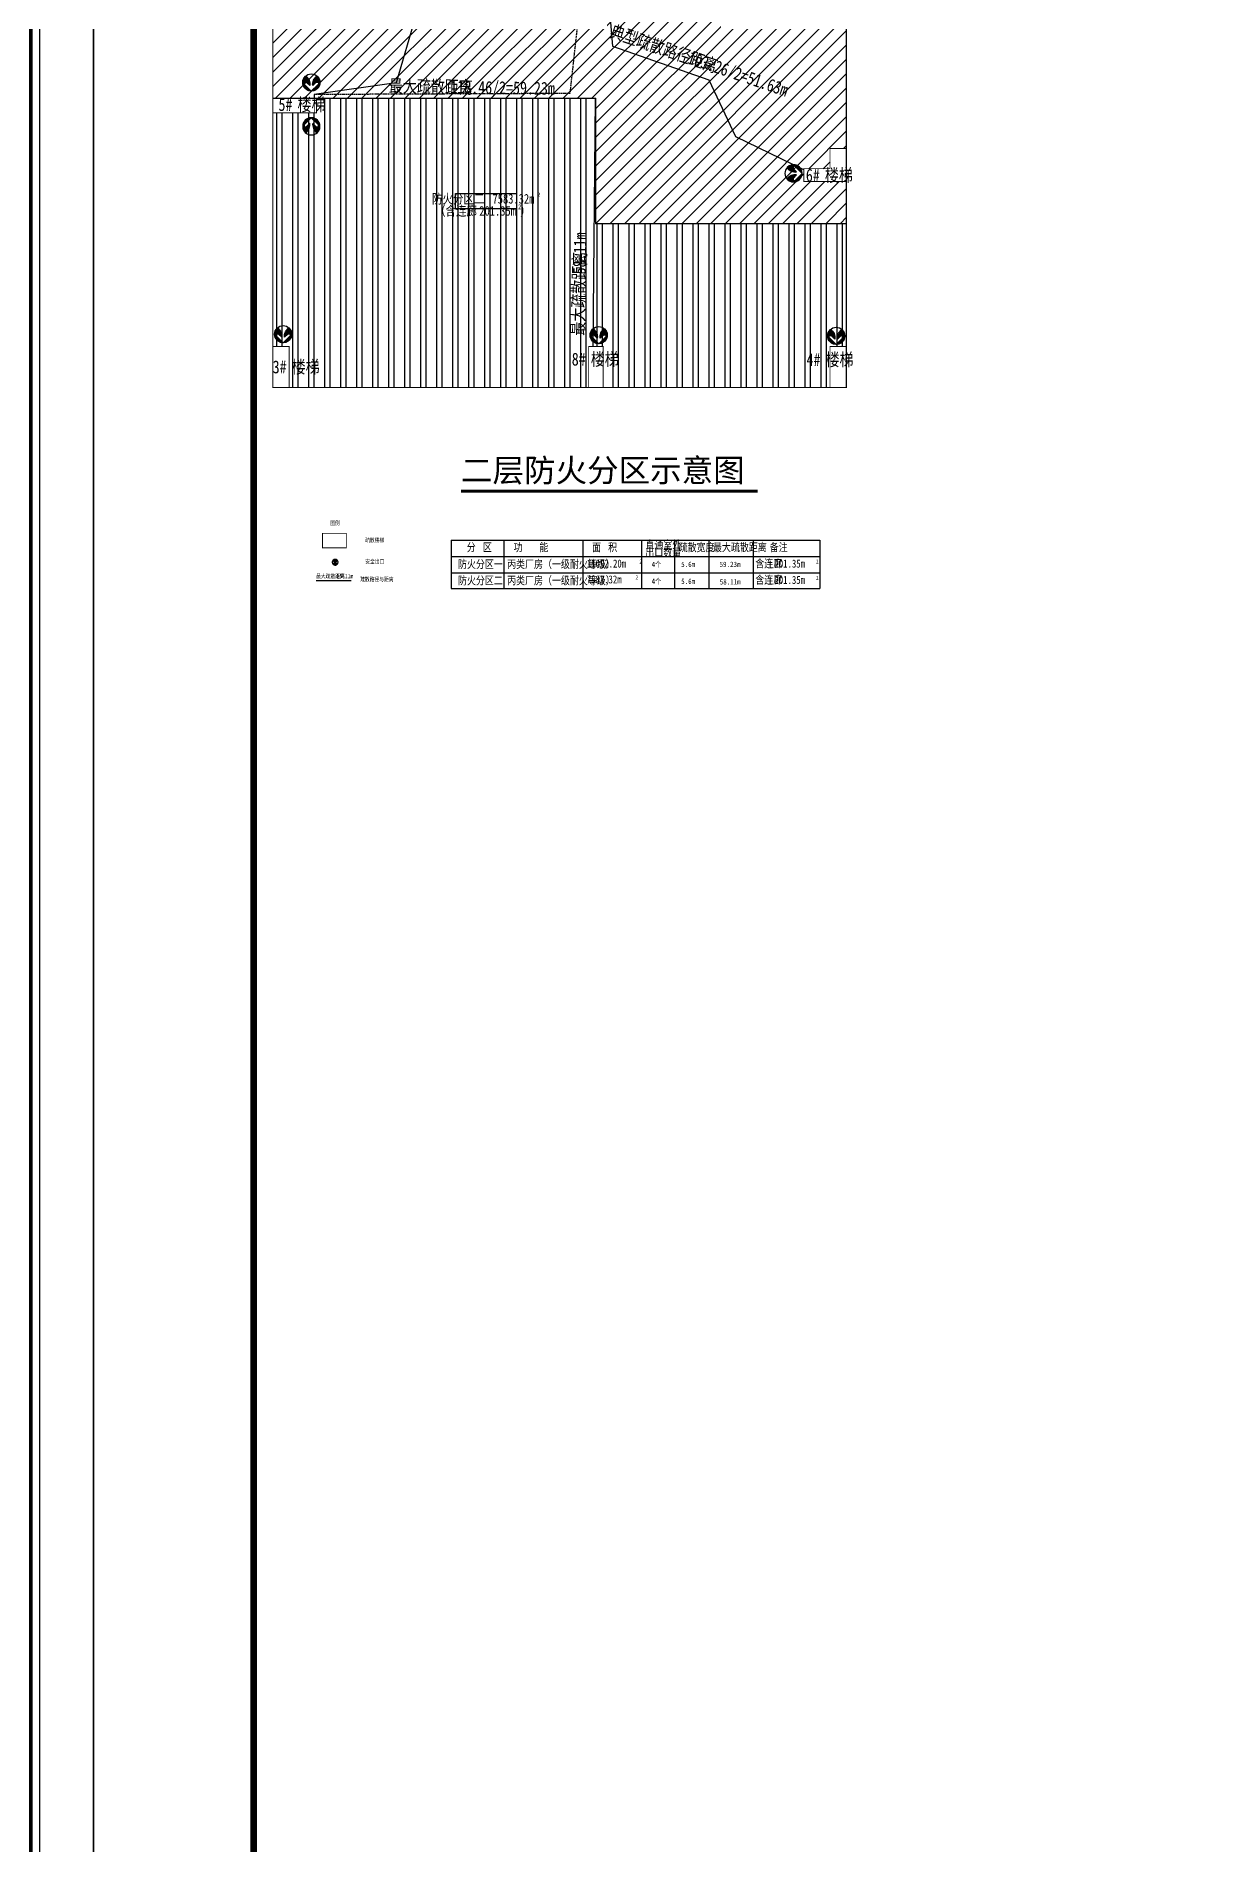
# Model space of a CAD drawing. Header units: millimetres. Extents: x -633009578 to 5705885, y -633235091 to 2571734.
# Drawn here: x 2974669 to 3029311, y 1907532 to 1992280 of the extents above; entities that cross this region are included whole.
import ezdxf
from ezdxf.enums import TextEntityAlignment as Align

# ---------------------------------------------------------------- set-up
doc = ezdxf.new("R2010")
doc.units = ezdxf.units.MM
doc.header["$LTSCALE"] = 1000
doc.header["$MEASUREMENT"] = 0
doc.linetypes.add('DASH', pattern=[0.35, 0.25, -0.1])
doc.linetypes.add('HIDDEN', pattern=[0.375, 0.25, -0.125])
doc.layers.get('0').update_dxf_attribs({"color": 9})
for name, color, linetype in [('3T_WOOD', 21, 'Continuous'), ('A-AREA(分区)', 251, 'Continuous'), ('A-AREA(房间)', 247, 'Continuous'), ('A-DI-N(图名)', 6, 'Continuous'), ('A-HATH(填充)', 8, 'Continuous'), ('A-OTHER(其它)', 192, 'Continuous'), ('A-TEXT(房间)', 243, 'Continuous'), ('C-TAB(表格)', 7, 'Continuous'), ('PUB_TEXT', 7, 'Continuous'), ('分区', 230, 'Continuous'), ('标注', 4, 'Continuous'), ('设备-箱柜', 3, 'Continuous'), ('院图签、封面151013$0$PUB_TITLE', 153, 'Continuous'), ('院图签、封面151013$0$图签文字', 4, 'Continuous')]:
    doc.layers.add(name, color=color, linetype=linetype)
doc.styles.get("Standard").update_dxf_attribs({"font": 'simhei.ttf', "bigfont": 'hztxt.shx'})
doc.styles.add('TXT', font='simhei.ttf', dxfattribs={"width": 0.8, "bigfont": 'hztxt.shx'})
doc.styles.add('院图签、封面151013$0$-宋体', font='simhei.ttf', dxfattribs={"width": 0.8})
doc.styles.add('黑体', font='simhei.ttf', dxfattribs={"width": 0.8})

# ---------------------------------------------------------------- blocks, each defined once
blk = doc.blocks.new('建筑图框_A1')
at = {"layer": '院图签、封面151013$0$PUB_TITLE'}
blk.add_lwpolyline([(0, 0), (84100, 0), (84100, 59400), (0, 59400)], close=True, dxfattribs=at)
at = {"layer": '院图签、封面151013$0$PUB_TITLE', "const_width": 100}
blk.add_lwpolyline([(2500, 1000), (83100, 1000), (83100, 58400), (2500, 58400)], close=True, dxfattribs=at)
at = {"layer": '院图签、封面151013$0$图签文字', "color": 6, "style": '院图签、封面151013$0$-宋体'}
for tag, height, width, p in [('工程主持人', 400, 0.7999999999883585, (79990.91196859907, 29505.93707200652)), ('审定', 400, 0.7999999999883585, (79990.91196859907, 28705.93707200605)), ('审核', 400, 0.7999999999883585, (79990.91196859907, 27905.93707200559)), ('专业负责人', 400, 0.7999999999883585, (79990.91196859907, 27105.93707200512)), ('校对', 400, 0.7999999999883585, (79990.91196859907, 26305.93707200466)), ('设计', 400, 0.7999999999883585, (79990.91196859907, 25505.93707200419)), ('方案设计人', 400, 0.7999999999883585, (79990.91196859907, 24706.79438478127)), ('工程编号', 300, 0.7000000000116415, (81000.00416498398, 8700.424278954277)), ('版次', 300, 0.7000000000116415, (78738.08139540046, 3005.726258059498)), ('日期', 300, 0.7000000000116415, (82038.0813954557, 3000.226258123759)), ('比例', 300, 0.7000000000116415, (78738.08139537089, 2200.188802679535)), ('图号_X施', 300, 0.7000000000116415, (81538.08139540977, 2200.188802651362)), ('图号', 200, 0.7000000000116415, (82538.08139542397, 2400.075247410685)), ('图号_总数', 200, 0.7000000000116415, (82538.08139541186, 2000.075247410219))]:
    blk.add_attdef(tag, text='', height=height, dxfattribs=dict(at, width=width)).set_placement(p, align=Align.MIDDLE_CENTER)
at = {"layer": '院图签、封面151013$0$图签文字', "color": 6, "style": '院图签、封面151013$0$-宋体', "width": 0.7}
for tag, p in [('建设单位_001', (80935.88661794258, 7446.21079580821)), ('工程名称_001', (80933.52706738078, 6045.368099178996)), ('图名_001', (79742.88288308708, 4059.656552180292))]:
    blk.add_attdef(tag, p, '', height=300, dxfattribs=at)
blk = doc.blocks.new('ggdfgd')
at = {"layer": '分区'}
h = blk.add_hatch(color=256, dxfattribs=at)
edge = h.paths.add_edge_path()
edge.add_line((33.42161406727973, -1342.641215606694), (-502.0778891769587, -833.1540068831091))
edge.add_ellipse((-424.9313361112727, -752.068739949711), major_axis=(111.8868166521416, 2.785109573527767), ratio=0.9999995679283145, start_angle=44.99995804326642, end_angle=225.000003320747, ccw=False)
edge.add_line((-347.7847189686727, -670.9835339806887), (-89.12781353772152, -917.0759840516112))
edge.add_ellipse((-848.4327538338257, -827.4549616821023), major_axis=(764.3388920691665, 19.02597968714203), ratio=0.9999995826583313, start_angle=-8.157416234186226, end_angle=24.12322190865787)
edge.add_ellipse((-848.4328514694353, -827.4549924137973), major_axis=(764.3389967158041, 19.02584821311577), ratio=0.9999995826579647, start_angle=24.12323087539259, end_angle=56.40386474260536)
edge.add_ellipse((16.71092750964453, -671.3206042531674), major_axis=(671.3208912339912, 16.71070518071409), ratio=0.9999995826579541, start_angle=131.5827235885965, end_angle=269.9999990057833)
h = blk.add_hatch(color=256, dxfattribs=at)
edge = h.paths.add_edge_path()
edge.add_line((33.42161406727973, -1342.641215606694), (542.9090512107941, -807.1419296868698))
edge.add_ellipse((461.823752791679, -729.995409714451), major_axis=(111.8868484917712, 2.785144144515262), ratio=0.9999989837684868, start_angle=-45.00003207281153, end_angle=135.0000132047005)
edge.add_line((380.7383934081299, -652.8489538189751), (134.6458330058959, -911.5057542779978))
edge.add_ellipse((888.5514135407866, -784.2175158307509), major_axis=(764.3388891474847, 19.02609706254118), ratio=0.9999995826579187, start_angle=155.8767896473703, end_angle=188.1574277902243, ccw=False)
edge.add_ellipse((888.5515125844395, -784.2175416666578), major_axis=(764.3389801267473, 19.02651464758378), ratio=0.9999995826579989, start_angle=123.5961257442772, end_angle=155.8767596114903, ccw=False)
edge.add_ellipse((16.71093831962207, -671.3206039840734), major_axis=(671.3208909680704, 16.71071586523381), ratio=0.9999995826579063, start_angle=269.9999971712751, end_angle=408.4172725884514, ccw=False)
for p, q in [((33.42161406727973, -1342.641215606694), (-502.0778891769587, -833.1540068831091)), ((-347.7847189686727, -670.9835339806887), (-89.12781353772152, -917.0759840516112)), ((33.42161406727973, -1342.641215606694), (542.9090512107941, -807.1419296868698)), ((33.42161406727973, -1342.641215606694), (33.42161406727973, -1342.641215606694)), ((33.42161406727973, -1342.641215606694), (33.42161406727973, -1342.641215606694)), ((380.7383934081299, -652.8489538189751), (134.6458330058958, -911.5057542779978))]:
    blk.add_line(p, q, dxfattribs=at)
blk.add_ellipse((16.71093292837031, -671.3206046696723), major_axis=(671.3208910241601, 16.71094005648423), ratio=0.9999995734461794, start_param=-1.570785924926497, end_param=4.712399382253089, dxfattribs=at)
at = {"layer": '分区', "extrusion": (0, 0, -1)}
for centre, major_axis, ratio, start_param, end_param in [((16.71092750964453, -671.3206042531674), (671.3208912329908, 16.7107052209004), 0.9999995826579541, 1.570796344207114, 3.986633541876832), ((-424.9313361112727, -752.068739949711), (111.8868166521416, 2.785109573527767), 0.9999995679283145, 2.356194432234376, 5.497787876065284), ((-848.4327538338257, -827.4549616821023), (764.338892065417, 19.0259798379542), 0.9999995826583302, -0.4210296482980007, 0.1423737719394969), ((16.71093831962207, -671.3206039840734), (671.3208909680747, 16.71071586523389), 0.9999995826579063, -0.8450408215040746, 1.57079637616546), ((461.823752791679, -729.995409714451), (111.886848494312, 2.785144141771557), 0.999998983724318, 3.926990586518754, 7.068584030350209)]:
    blk.add_ellipse(centre, major_axis=major_axis, ratio=ratio, start_param=start_param, end_param=end_param, dxfattribs=at)
at = {"layer": '分区', "extrusion": (0, 0, -0.9999999999999999)}
for centre, major_axis, ratio, start_param, end_param in [((-848.4328514694353, -827.4549924137973), (764.3389967123031, 19.02584835392029), 0.9999995826579647, -0.9844331504237904, -0.4210298048101375), ((888.5514135407866, -784.2175158307509), (764.3388891474827, 19.02609706254113), 0.9999995826579186, 2.999218680156694, 3.562622100394364), ((888.5515125844395, -784.2175416666578), (764.3389801267261, 19.02651464758323), 0.9999995826579989, 3.562622624619363, 4.126025970233022)]:
    blk.add_ellipse(centre, major_axis=major_axis, ratio=ratio, start_param=start_param, end_param=end_param, dxfattribs=at)
blk = doc.blocks.new('厂房九二层防火分区示意')
at = {"layer": 'A-HATH(填充)'}
h = blk.add_hatch(dxfattribs=at)
h.set_pattern_fill('ANSI31', color=256, scale=1500)
h.set_pattern_definition([(45, (-2537822.560577173, -1313862.080887666), (-1683.798022700466, 1683.798022700466), [])])
h.paths.add_polyline_path([(10194.99999991106, 2.328306436538696e-10), (10194.99999991106, -9594.99999983958), (6670.000000051688, -9594.999999839813), (6670.000000051688, 2.328306436538696e-10), (0, 0), (-3.91155481338501e-08, -68260.00000025192), (75569.99999996554, -68260.00000023539), (75570.00000000466, -97639.99999998766), (134279.9999999907, -97640.00000000885), (134280, -87809.99999999907), (124340.0224615741, -87809.99999999907), (124340.0224615736, -84809.9999999993), (130470.0224612397, -84809.99999999884), (130470.0224612397, -80085.00000006752), (134279.9999999995, -80085.00000006915), (134280.0000000005, -9594.999999999767), (130469.9999999986, -9594.999999999767), (130469.9999999986, 0), (77339.99999999814, 0), (77339.9999999986, -9594.99999994319), (73950.00000005588, -9594.999999942956), (73950.00000005588, 0)])
h = blk.add_hatch(dxfattribs=at)
h.set_pattern_fill('金属', color=256, scale=1500, angle=45)
h.set_pattern_definition([(90, (-2537822.560577173, -1313862.080887666), (-3750, 4.547473508864641e-13), []), (90, (-2536572.56057927, -1312612.080889764), (-3750, 4.547473508864641e-13), [])])
h.paths.add_polyline_path([(10195.00000005402, -71710.00000025588), (-3.725290298461914e-08, -71710.00000025565), (-5.587935447692871e-09, -126484.9999998566), (3809.999999945518, -126484.9999998566), (3809.999999945518, -136080.0000000002), (73949.99999996135, -136080.0000000002), (73949.99999996135, -126484.9999999991), (77339.99999999907, -126484.9999999991), (77339.99999999814, -136080.0000000002), (130470.0000000037, -136080.0000000005), (130470.0000000037, -126484.9999999907), (134279.9999999977, -126484.9999999907), (134279.9999999907, -97639.99999999814), (75570.00000000466, -97639.99999998766), (75569.99999996554, -68260.00000023539), (10195.00000005495, -68260.0000002496)])
for points in [[(75589.99999998463, -9590.000000051223), (75449.99999997113, -13419.99999999139), (74182.77538288943, -27849.77971004928), (69309.33626037091, -33039.99999999721), (38039.99999998417, -33039.99999999721), (28839.99999998417, -64653.83987960219), (9689.999999984168, -67439.99999999907), (9689.999999984168, -68139.99999999907)], [(76990.02246148372, -9590.00000001071), (76990.02246148372, -31974.99999989243), (77460.02246146742, -31974.99999989034), (79556.52357571758, -56073.26443367288), (102056.5235757176, -63957.79845242505), (108340.0221385146, -77238.59126937995), (124220.0224615186, -85029.99999929918)], [(-1.722946763038635e-08, -68260.00000026077), (75569.99999998277, -68260.00000016019), (75569.99999999069, -97639.99999999814), (134279.9999999823, -97639.99999999814)], [(75450.02246148977, -68380.00004846742), (74940.02246122295, -126490.0000485086)]]:
    blk.add_lwpolyline(points)
at = {"linetype": 'HIDDEN'}
blk.add_lwpolyline([(75704.36716643907, -9595.954822994769), (75449.99999997113, -13419.99999999139), (69531.70491342247, -67181.59735433408), (69531.70491342247, -67181.59735433408), (9689.999999984168, -67439.99999999907), (9689.999999984168, -68139.99999999907)], dxfattribs=at)
at = {"layer": 'A-AREA(分区)', "color": 6, "const_width": 250}
blk.add_lwpolyline([(134279.9999999907, -97639.99999999814), (134279.9999999907, -97639.99999999814), (134279.9999999907, -97639.99999999814), (134279.9999999907, -97639.99999999814), (134279.9999999907, -97640.00000000885), (75570.00000000466, -97639.99999998766), (75569.99999996554, -68260.00000023539), (-3.91155481338501e-08, -68260.00000025192), (0, 0), (134280, 0), (134280, -97639.99999999814)], close=True, dxfattribs=at)
at = {"layer": 'A-AREA(分区)', "color": 4, "const_width": 250}
blk.add_lwpolyline([(134279.9999999907, -97639.99999999814), (134280, -136080.0000000002), (0, -136080.0000000002), (-3.91155481338501e-08, -68260.00000025192), (75569.99999996554, -68260.00000023539), (75570.00000000466, -97639.99999998766), (134280, -97639.99999999814), (134280, -97639.99999998743), (134279.9999999907, -97639.99999999814), (134279.9999999907, -97639.99999999814), (134279.9999999907, -97639.99999999814)], close=True, dxfattribs=at)
at = {"layer": 'A-AREA(房间)'}
for points in [[(85646.93225109577, -30260.43837320339), (99917.55725109577, -30260.43837320339), (99917.55725109577, -33824.81337320339), (85646.93225109577, -33824.81337320339)], [(42784.69270330667, -90651.66715238616), (57055.31770330667, -90651.66715238616), (57055.31770330667, -94216.04215238616), (42784.69270330667, -94216.04215238616)]]:
    blk.add_lwpolyline(points, close=True, dxfattribs=at)
at = {"layer": 'A-OTHER(其它)', "color": 1, "linetype": 'DASH', "const_width": 200}
for points in [[(6670.000000051688, -9594.99999983958), (10194.99999991106, -9594.99999983958), (10194.99999991106, 0), (6670.000000051688, 0)], [(77339.9999999986, 0), (73950.00000005635, 0), (73950.00000005635, -9594.999999942956), (77339.9999999986, -9594.999999942956)], [(130469.9999999986, -9594.999999999767), (134280, -9594.999999999767), (134280, 0), (130469.9999999986, 0)], [(10195.00000005448, -68260.0000000929), (0, -68260.0000000929), (0, -71710.00000025565), (10195.00000005448, -71710.00000025565)], [(134280.0224615736, -80085.00000006892), (130470.0224612402, -80085.00000006752), (130470.0224612402, -84809.99999999907), (124340.0224615736, -84809.9999999993), (124340.0224615741, -87809.99999999907), (134280.0000000908, -87809.99999999907)], [(3809.999999945518, -126484.9999998566), (0, -126484.9999998566), (0, -136080.0000000002), (3809.999999945518, -136080.0000000002)], [(73949.99999996135, -126484.9999999991), (77339.9999999986, -126484.9999999991), (77339.9999999986, -136080.0000000002), (73949.99999996135, -136080.0000000002)], [(130470.0000000037, -126484.9999999907), (134280, -126484.9999999907), (134280, -136080.0000000002), (130470.0000000037, -136080.0000000002)]]:
    blk.add_lwpolyline(points, close=True, dxfattribs=at)
at = {"layer": '标注', "yscale": 3, "zscale": 3}
for p, xscale, rotation in [((8210.301807431504, -13861.71611818671), -3, 181.4289268429041), ((75184.37847876176, -14248.73984890408), -3, 181.4289268429041), ((131890.4247935177, -14231.1497868055), -3, 181.4289268429041), ((8992.475612261333, -62605.91438729875), 3, 358.5710731570959), ((8992.475612261333, -76896.33143252227), -3, 181.4289268429041), ((119901.9498656187, -85900.93277527345), -3, 91.4289268429041), ((2400.441787523217, -121563.1377745969, -7.999915396794677e-09), 3, 358.5710731570959), ((76299.91285567265, -121796.702361933, -7.999915396794677e-09), 3, 358.5710731570959), ((131919.0452361007, -121966.5417004987), 3, 358.5710731570959)]:
    blk.add_blockref('ggdfgd', p, dxfattribs=dict(at, xscale=xscale, rotation=rotation))
at = {"layer": 'A-TEXT(房间)', "width": 0.8}
for s, height, style, p in [('1#', 3000, 'TXT', (2767.948472551554, -7119.863871483598)), ('楼梯', 3000, 'TXT', (6767.948472551554, -7119.863871483598)), ('7#', 3000, 'TXT', (71014.52500617546, -7031.515121256467)), ('楼梯', 3000, 'TXT', (75471.66786331832, -7031.515121256467)), ('楼梯', 3000, 'TXT', (132149.1705968069, -7630.341145313345)), ('2#', 3000, 'TXT', (127692.027739664, -7630.341145313345)), ('防火分区一', 2253.164556962025, '黑体', (79451.18446264035, -32583.28742215876)), ('（含连廊', 2253.164556962025, '黑体', (81057.93884543513, -35111.02600203268)), ('201.35m', 2253.164556962025, '黑体', (91427.55909859968, -35111.02600203268)), (':11092.20m', 2253.164556962025, '黑体', (92413.20977909604, -32583.28742215876)), ('2', 1126.582278481013, '黑体', (100500.9768201187, -33611.02600203268)), ('）', 2253.164556962025, '黑体', (101032.6223897389, -35111.02600203268)), ('2', 1126.582278481013, '黑体', (105375.2350955517, -31083.28742215876)), ('5#', 3000, 'TXT', (1302.454493532375, -71270.25909668487, 1714.166666666667)), ('楼梯', 3000, 'TXT', (5759.597350675233, -71270.25909668487, 1714.166666666667)), ('楼梯', 3000, 'TXT', (129265.6113054376, -87833.20751870051)), ('6#', 3000, 'TXT', (124808.4684482947, -87833.20751870051)), ('防火分区二', 2253.164556962025, '黑体', (37237.04618067403, -92974.51620134152)), ('（含连廊', 2253.164556962025, '黑体', (37959.45831081641, -95809.24335820787)), (':7583.32m', 2253.164556962025, '黑体', (50199.07149712973, -92974.51620134152)), ('2', 1126.582278481013, '黑体', (57402.49628549995, -94309.24335820787)), ('）', 2253.164556962025, '黑体', (57934.14185512021, -95809.24335820787)), ('2', 1126.582278481013, '黑体', (61864.89428193985, -91474.51620134152)), ('201.35m', 2253.164556962025, '黑体', (48329.07856398097, -95809.24335820787)), ('3#', 3000, 'TXT', (-64.4374866458129, -132748.1026163953)), ('楼梯', 3000, 'TXT', (4392.705370497044, -132748.1026163953)), ('8#', 3000, 'TXT', (69981.9451339724, -130925.8405056978)), ('楼梯', 3000, 'TXT', (74439.08799111526, -130925.8405056978)), ('4#', 3000, 'TXT', (124965.2468437342, -131019.058523057)), ('楼梯', 3000, 'TXT', (129422.3897008771, -131019.058523057))]:
    blk.add_text(s, height=height, dxfattribs=dict(at, style=style)).set_placement(p)
at = {"layer": 'A-TEXT(房间)', "style": 'TXT', "width": 0.8}
for s, height, rotation, p in [('典型疏散路径距离', 2999.999999999999, 359.1666803380191, (18360.45012271676, -30175.35431405772)), ('109.68/2=54.84m', 2999.999999999999, 359.1666803380191, (37558.41944234684, -30454.59256813848)), ('典型疏散路径距离', 3000, 341.1821713808876, (78675.50786087028, -53858.02548332422)), ('103.26/2=51.63m', 3000, 341.1821713808876, (96849.24742212116, -60051.18221957951)), ('最大疏散距离', 2999.999999999999, 359.1666803380191, (27125.79901723497, -66933.74935950959)), ('118.46/2=59.23m', 2999.999999999999, 359.1666803380191, (41524.27600695753, -67143.17805007016)), ('58.11m', 2999.999999999999, 88.43332324402634, (73229.61386841792, -109578.0151637343)), ('最大疏散距离', 2999.999999999999, 88.43332324402634, (72835.9141177149, -123972.6322307596))]:
    blk.add_text(s, height=height, rotation=rotation, dxfattribs=at).set_placement(p)

msp = doc.modelspace()

# ---------------------------------------------------------------- linework, layer by layer
at = {"layer": '3T_WOOD', "elevation": 4.000000000000001e-08}
msp.add_lwpolyline([(2974832.060465012, 2253884.961219878), (3772422.671553717, 2253884.961219878), (3772422.671553717, 1815059.021497296), (2974832.060465012, 1815059.021497296)], close=True, dxfattribs=at)
at = {"layer": '3T_WOOD'}
msp.add_lwpolyline([(2987775.967561428, 1966780.243034005), (2989419.360912908, 1966780.243034005)], dxfattribs=at)
at = {"layer": 'A-DI-N(图名)', "const_width": 140}
msp.add_lwpolyline([(2994565.69372133, 1970956.420545595), (3008455.820303609, 1970956.420545595)], dxfattribs=at)
at = {"layer": 'A-OTHER(其它)', "color": 1, "linetype": 'DASH', "const_width": 40}
msp.add_lwpolyline([(2988078.748886721, 1968986.773441677), (2989198.027603455, 1968986.773441677), (2989198.027603455, 1968303.209024934), (2988078.748886721, 1968303.209024934)], close=True, dxfattribs=at)
at = {"layer": 'C-TAB(表格)'}
for p, q in [((2994102.542240883, 1968663.329012465), (2994102.542240885, 1966392.262352135)), ((2994102.542240883, 1968663.329012465), (3011366.218651603, 1968663.329012465)), ((2994102.542240883, 1967899.355626734), (3011366.218651603, 1967899.355626734)), ((2996576.743678116, 1968663.329012465), (2996576.743678116, 1966392.262352135)), ((3000278.132984814, 1968663.329012465), (3000278.132984814, 1966392.262352135)), ((3003027.538203272, 1968663.329012465), (3003027.538203272, 1966392.262352135)), ((3004560.466266858, 1968663.329012465), (3004560.46626686, 1966392.262352135)), ((3006170.415409357, 1968663.329012465), (3006170.415409357, 1966392.262352135)), ((3008243.328182534, 1968663.329012465), (3008243.328182536, 1966392.262352135)), ((3011366.218651603, 1968663.329012465), (3011366.218651603, 1966392.262352135)), ((2994102.542240883, 1967135.382241), (3011366.218651603, 1967135.382241)), ((2994102.542240883, 1966392.262352135), (3011366.218651603, 1966392.262352135))]:
    msp.add_line(p, q, dxfattribs=at)

# ---------------------------------------------------------------- block references
at = {"layer": '3T_WOOD', "xscale": 0.2, "yscale": 0.2, "zscale": 0.2}
msp.add_blockref('厂房九二层防火分区示意', (2985757.007761652, 2003031.767049764), dxfattribs=at)
at = {"layer": '标注', "xscale": -0.2, "yscale": 0.2, "zscale": 0.2, "rotation": 271.4289268429041}
msp.add_blockref('ggdfgd', (2988806.414160987, 1967630.174523175), dxfattribs=at)
at = {"layer": '设备-箱柜', "xscale": 3, "yscale": 3}
for p in [(2725055.437121258, 1835011.976810416, 4.000000000000001e-08), (2977355.437121258, 1835011.976810416, 4.000000000000001e-08)]:
    msp.add_blockref('建筑图框_A1', p, dxfattribs=at)

# ---------------------------------------------------------------- texts
at = {"layer": 'A-TEXT(房间)', "style": 'TXT', "width": 0.8}
for s, height, p in [('图例', 200, (2988440.953836664, 1969371.313366472)), ('疏散楼梯', 200, (2990075.028078984, 1968567.965188511)), ('分', 375, (2994836.672388255, 1968143.436278993)), ('区', 375, (2995590.215695341, 1968143.436278993)), ('功', 375, (2997029.783881298, 1968143.436278993)), ('能', 375, (2998236.870495471, 1968143.436278993)), ('面', 375, (3000705.045009847, 1968143.436278993)), ('积', 375, (3001458.588316933, 1968143.436278993)), ('直通室外', 375, (3003204.116599764, 1968268.908898094)), ('出口数量', 375, (3003201.409310571, 1967895.396617257)), ('疏散宽度', 375, (3004761.151824878, 1968143.436278993)), ('最大疏散距离', 375, (3006367.813331627, 1968143.436278993)), ('备注', 375, (3009027.105913871, 1968143.436278993)), ('最大疏散距离', 199.9999999999999, (2987778.594265342, 1966878.996256466)), ('25.11m', 199.9999999999999, (2988738.594265342, 1966878.996256466)), ('安全出口', 200, (2990081.957212843, 1967569.235910799)), ('防火分区一', 375, (2994426.088416289, 1967352.534395393)), ('防火分区二', 375, (2994426.088416289, 1966588.561009661)), ('丙类厂房（一级耐火等级）', 375, (2996726.911791542, 1967352.534395393)), ('丙类厂房（一级耐火等级）', 375, (2996726.911791542, 1966588.561009661)), ('11092.20m', 375, (3000462.269635533, 1967381.957246139)), ('2', 187.5, (3002741.656763073, 1966826.337357275)), ('2', 187.5, (3002919.412492676, 1967569.457246139)), ('4个', 250, (3003494.57058525, 1967406.113965566)), ('5.6m', 250, (3004879.42628321, 1967406.113965566)), ('59.23m', 250, (3006677.445839957, 1967406.113965566)), ('含连廊', 375, (3008349.503555936, 1967379.462893261)), ('含连廊', 375, (3008349.503555936, 1966615.489507528)), ('201.35m', 375, (3009249.503555936, 1967379.462893261)), ('2', 187.5, (3011192.360698793, 1967566.962893261)), ('疏散路径与距离', 200, (2989838.807606543, 1966730.715995968)), ('7583.32m', 375, (3000455.942477359, 1966638.837357275)), ('4个', 250, (3003494.57058525, 1966612.108577922)), ('5.6m', 250, (3004879.42628321, 1966612.108577922)), ('58.11m', 250, (3006685.845839958, 1966587.2440767)), ('201.35m', 375, (3009249.503555936, 1966615.489507528)), ('2', 187.5, (3011192.360698793, 1966802.989507528))]:
    msp.add_text(s, height=height, dxfattribs=at).set_placement(p)
at = {"layer": 'PUB_TEXT'}
msp.add_text('二层防火分区示意图', height=1082.489451476793, dxfattribs=at).set_placement((2994565.69372133, 1971395.914216481, 7.999915396794677e-09))

doc.saveas('drawing.dxf')
